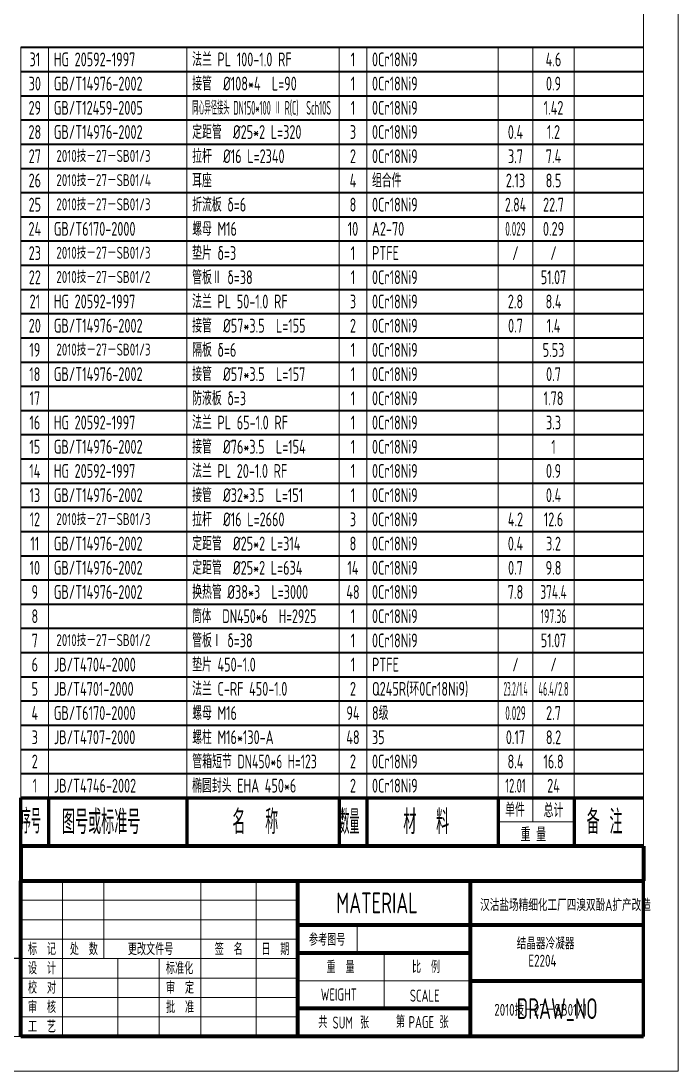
# Model space of a CAD drawing. Header units: millimetres. Extents: x 53 to 3617, y -1523 to 3523.
# Drawn here: x 2477 to 3617, y -1523 to 298 of the extents above; entities that cross this region are included whole.
import ezdxf
from ezdxf.enums import TextEntityAlignment as Align

# ---------------------------------------------------------------- set-up
doc = ezdxf.new("R2010")
doc.units = ezdxf.units.MM
for name, color, linetype, lineweight in [('标注', 7, 'Continuous', 18), ('标注层', 7, 'Continuous', 18), ('细实线', 7, 'Continuous', 18)]:
    doc.layers.add(name, color=color, linetype=linetype, lineweight=lineweight)
doc.styles.add('HGCAD', font='gbenor.shx', dxfattribs={"width": 0.75, "bigfont": 'gbcbig.shx'})
doc.styles.add('HZTXT', font='Tssdeng.shx', dxfattribs={"bigfont": 'hztxt.shx'})

# ---------------------------------------------------------------- blocks, each defined once
blk = doc.blocks.new('HGCAD#HGTFTK~A1Z~HGCAD图框')
at = {"layer": '细实线', "color": 7}
blk.add_lwpolyline([(10, -10), (-584, -10), (-584, 831), (10, 831)], close=True, dxfattribs=at)
at = {"layer": '细实线', "color": 2}
blk.add_lwpolyline([(0, 0), (-559, 0), (-559, 821), (0, 821)], close=True, dxfattribs=at)
blk = doc.blocks.new('HGCAD#HGTFMXT~HGCAD明细表标题')
at = {"color": 4, "linetype": 'Continuous', "lineweight": 60}
for p, q in [((-180, 0), (-180, 14)), ((-180, 14), (0, 14)), ((-172, 14), (-172, 0)), ((-132, 14), (-132, 0)), ((-88, 14), (-88, 0)), ((-80, 14), (-80, 0)), ((-42, 14), (-42, 0)), ((-20, 14), (-20, 0))]:
    blk.add_line(p, q, dxfattribs=at)
at = {"layer": '标注层'}
for p, q in [((-32, 14), (-32, 7)), ((-32, 7), (-32, 14)), ((-20, 7), (-42, 7))]:
    blk.add_line(p, q, dxfattribs=at)
at = {"layer": '标注层', "style": 'HGCAD'}
for s, height, width, p in [('单件', 4, 0.75, (-40, 8.52)), ('总计', 4, 0.75, (-28.85, 8.34)), ('序号', 7, 0.55, (-180, 3.68)), ('图号或标准号', 7, 0.75, (-168.15, 3.5)), ('名  称', 7, 0.75, (-118.87, 3.5)), ('数量', 7, 0.55, (-87.87, 3.5)), ('材  料', 7, 0.75, (-69.43, 3.5)), ('备 注', 7, 0.75, (-16.44, 3.5)), ('重 量', 4, 0.75, (-35.51, 1.38))]:
    blk.add_text(s, height=height, dxfattribs=dict(at, width=width)).set_placement(p)
blk = doc.blocks.new('HGCAD#HGTFMXB~HGCAD明细表')
at = {"color": 4}
for p, q in [((-180, 0), (-180, 7)), ((-172, 0), (-172, 7)), ((-132, 0), (-132, 7)), ((-88, 0), (-88, 7)), ((-80, 0), (-80, 7)), ((-42, 0), (-42, 7)), ((-32, 0), (-32, 7)), ((-20, 0), (-20, 7))]:
    blk.add_line(p, q, dxfattribs=at)
at = {"color": 7, "linetype": 'Continuous', "lineweight": 35}
blk.add_line((-180, 7), (0, 7), dxfattribs=at)
at = {"color": 7, "linetype": 'Continuous', "lineweight": 35, "style": 'HGCAD', "width": 0.75, "flags": 8}
for tag, p in [('NO', (-176, 3.5)), ('NUM', (-84, 3.5)), ('ONE', (-37, 3.5)), ('ALL', (-26, 3.5))]:
    blk.add_attdef(tag, text='', height=4, dxfattribs=at).set_placement(p, align=Align.MIDDLE)
for tag, p in [('PARTNO', (-170.5, 3.5)), ('PARTNAME', (-130.5, 3.5)), ('MATERIAL', (-78.5, 3.5)), ('NOTICE', (-19, 3.5))]:
    blk.add_attdef(tag, text='', height=4, dxfattribs=at).set_placement(p, align=Align.MIDDLE_LEFT)

msp = doc.modelspace()

# ---------------------------------------------------------------- linework, layer by layer
at = {"color": 4, "linetype": 'Continuous', "lineweight": 70}
for p, q in [((3557.33, -1133.41), (2477.33, -1133.41)), ((2477.33, -1133.41), (2477.33, -1193.41)), ((3557.33, -1133.41), (3557.33, -1193.41)), ((2477.33, -1463.41), (2477.33, -1193.41)), ((2477.33, -1193.41), (3557.33, -1193.41)), ((2957.33, -1193.41), (2957.33, -1463.41)), ((3257.33, -1463.41), (3257.33, -1193.41)), ((3557.33, -1270.55), (2957.33, -1270.55)), ((3257.33, -1318.76), (2957.33, -1318.76)), ((3257.33, -1366.98), (3557.33, -1366.98)), ((3257.33, -1415.19), (2957.33, -1415.19)), ((3557.33, -1463.41), (2477.33, -1463.41))]:
    msp.add_line(p, q, dxfattribs=at)
at = {"color": 7, "linetype": 'Continuous', "lineweight": 18}
for p, q in [((2549.33, -1193.41), (2549.33, -1463.41)), ((2621.33, -1328.41), (2621.33, -1193.41)), ((2789.33, -1463.41), (2789.33, -1193.41)), ((2885.33, -1193.41), (2885.33, -1463.41)), ((2477.33, -1227.16), (2957.33, -1227.16)), ((2957.33, -1260.91), (2477.33, -1260.91)), ((3060.65, -1270.55), (3060.65, -1318.76)), ((2477.33, -1294.66), (2957.33, -1294.66)), ((2957.33, -1328.41), (2477.33, -1328.41)), ((2645.33, -1463.41), (2645.33, -1328.41)), ((2717.33, -1328.41), (2717.33, -1463.41)), ((3107.33, -1318.76), (3107.33, -1415.19)), ((2477.33, -1362.16), (2957.33, -1362.16)), ((2957.33, -1366.98), (3257.33, -1366.98)), ((2957.33, -1395.91), (2477.33, -1395.91)), ((2477.33, -1429.66), (2957.33, -1429.66))]:
    msp.add_line(p, q, dxfattribs=at)
at = {"color": 4, "linetype": 'Continuous', "lineweight": 60}
msp.add_line((3557.33, -1463.41), (3557.33, -1193.41), dxfattribs=at)
at = {"layer": '细实线', "color": 0, "lineweight": -3}
msp.add_line((2477.33, -1328.41), (2153.33, -1328.41), dxfattribs=at)

# ---------------------------------------------------------------- block references
at = {"layer": '标注', "ltscale": 6, "xscale": 6, "yscale": 6, "zscale": 6}
for name, p in [('HGCAD#HGTFTK~A1Z~HGCAD图框', (3557.33, -1463.41)), ('HGCAD#HGTFMXT~HGCAD明细表标题', (3557.33, -1133.41))]:
    msp.add_blockref(name, p, dxfattribs=at)
for p, values in [((3557.33, 210.59), {'NO': '31', 'PARTNO': 'HG 20592-1997', 'PARTNAME': '法兰 PL 100-1.0 RF', 'NUM': '1', 'MATERIAL': '0Cr18Ni9', 'ALL': '4.6'}), ((3557.33, 168.59), {'NO': '30', 'PARTNO': 'GB/T14976-2002', 'PARTNAME': '接管  %%C108*4  L=90', 'NUM': '1', 'MATERIAL': '0Cr18Ni9', 'ALL': '0.9'}), ((3557.33, 84.59), {'NO': '28', 'PARTNO': 'GB/T14976-2002', 'PARTNAME': '定距管  %%C25*2 L=320', 'NUM': '3', 'MATERIAL': '0Cr18Ni9', 'ONE': '0.4', 'ALL': '1.2'}), ((3557.33, 42.59), {'NO': '27', 'PARTNAME': '拉杆  %%C16 L=2340', 'NUM': '2', 'MATERIAL': '0Cr18Ni9', 'ONE': '3.7', 'ALL': '7.4'}), ((3557.33, 0.59), {'NO': '26', 'PARTNAME': '耳座', 'NUM': '4', 'MATERIAL': '组合件', 'ONE': '2.13', 'ALL': '8.5'}), ((3557.33, -125.41), {'NO': '23', 'PARTNAME': '垫片 δ=3', 'NUM': '1', 'MATERIAL': 'PTFE', 'ONE': '/', 'ALL': '/'}), ((3557.33, -209.41), {'NO': '21', 'PARTNO': 'HG 20592-1997', 'PARTNAME': '法兰 PL 50-1.0 RF', 'NUM': '3', 'MATERIAL': '0Cr18Ni9', 'ONE': '2.8', 'ALL': '8.4'}), ((3557.33, -251.41), {'NO': '20', 'PARTNO': 'GB/T14976-2002', 'PARTNAME': '接管  %%C57*3.5  L=155', 'NUM': '2', 'MATERIAL': '0Cr18Ni9', 'ONE': '0.7', 'ALL': '1.4'}), ((3557.33, -293.41), {'NO': '19', 'PARTNAME': '隔板 δ=6', 'NUM': '1', 'MATERIAL': '0Cr18Ni9', 'ALL': '5.53'}), ((3557.33, -335.41), {'NO': '18', 'PARTNO': 'GB/T14976-2002', 'PARTNAME': '接管  %%C57*3.5  L=157', 'NUM': '1', 'MATERIAL': '0Cr18Ni9', 'ALL': '0.7'}), ((3557.33, -377.41), {'NO': '17', 'PARTNAME': '防液板 δ=3', 'NUM': '1', 'MATERIAL': '0Cr18Ni9', 'ALL': '1.78'}), ((3557.33, -419.41), {'NO': '16', 'PARTNO': 'HG 20592-1997', 'PARTNAME': '法兰 PL 65-1.0 RF', 'NUM': '1', 'MATERIAL': '0Cr18Ni9', 'ALL': '3.3'}), ((3557.33, -461.41), {'NO': '15', 'PARTNO': 'GB/T14976-2002', 'PARTNAME': '接管  %%C76*3.5  L=154', 'NUM': '1', 'MATERIAL': '0Cr18Ni9', 'ALL': '1'}), ((3557.33, -503.41), {'NO': '14', 'PARTNO': 'HG 20592-1997', 'PARTNAME': '法兰 PL 20-1.0 RF', 'NUM': '1', 'MATERIAL': '0Cr18Ni9', 'ALL': '0.9'}), ((3557.33, -545.41), {'NO': '13', 'PARTNO': 'GB/T14976-2002', 'PARTNAME': '接管  %%C32*3.5  L=151', 'NUM': '1', 'MATERIAL': '0Cr18Ni9', 'ALL': '0.4'}), ((3557.33, -587.41), {'NO': '12', 'PARTNAME': '拉杆  %%C16 L=2660', 'NUM': '3', 'MATERIAL': '0Cr18Ni9', 'ONE': '4.2', 'ALL': '12.6'}), ((3557.33, -629.41), {'NO': '11', 'PARTNO': 'GB/T14976-2002', 'PARTNAME': '定距管  %%C25*2 L=314', 'NUM': '8', 'MATERIAL': '0Cr18Ni9', 'ONE': '0.4', 'ALL': '3.2'}), ((3557.33, -671.41), {'NO': '10', 'PARTNO': 'GB/T14976-2002', 'PARTNAME': '定距管  %%C25*2 L=634', 'NUM': '14', 'MATERIAL': '0Cr18Ni9', 'ONE': '0.7', 'ALL': '9.8'}), ((3557.33, -839.41), {'NO': '6', 'PARTNO': 'JB/T4704-2000', 'PARTNAME': '垫片 450-1.0', 'NUM': '1', 'MATERIAL': 'PTFE', 'ONE': '/', 'ALL': '/'}), ((3557.33, -965.41), {'NO': '3', 'PARTNO': 'JB/T4707-2000', 'PARTNAME': '螺柱 M16*130-A', 'NUM': '48', 'MATERIAL': '35', 'ONE': '0.17', 'ALL': '8.2'})]:
    msp.add_blockref('HGCAD#HGTFMXB~HGCAD明细表', p, dxfattribs=at).add_auto_attribs(values)
at = {"layer": '标注', "ltscale": 6}
ref = msp.add_blockref('HGCAD#HGTFMXB~HGCAD明细表', (3557.33, 126.59), dxfattribs=dict(at, xscale=6, yscale=6, zscale=6))
ref.add_attrib('NO', '29', dxfattribs={"layer": '0', "color": 7, "linetype": 'Continuous', "lineweight": 35, "height": 24, "style": 'HGCAD', "width": 0.75, "flags": 8}).set_placement((2501.33, 147.59), align=Align.MIDDLE)
ref.add_attrib('PARTNO', 'GB/T12459-2005', dxfattribs={"layer": '0', "color": 7, "linetype": 'Continuous', "lineweight": 35, "height": 24, "style": 'HGCAD', "width": 0.75, "flags": 8}).set_placement((2534.33, 147.59), align=Align.MIDDLE_LEFT)
ref.add_attrib('PARTNAME', '同心异径接头 DN150*100 Ⅱ R(C)  Sch10S', dxfattribs={"layer": '0', "color": 7, "linetype": 'Continuous', "lineweight": 35, "height": 24, "style": 'HGCAD', "width": 0.45, "flags": 8}).set_placement((2774.33, 147.59), align=Align.MIDDLE_LEFT)
ref.add_attrib('NUM', '1', dxfattribs={"layer": '0', "color": 7, "linetype": 'Continuous', "lineweight": 35, "height": 24, "style": 'HGCAD', "width": 0.75, "flags": 8}).set_placement((3053.33, 147.59), align=Align.MIDDLE)
ref.add_attrib('MATERIAL', '0Cr18Ni9', dxfattribs={"layer": '0', "color": 7, "linetype": 'Continuous', "lineweight": 35, "height": 24, "style": 'HGCAD', "width": 0.75, "flags": 8}).set_placement((3086.33, 147.59), align=Align.MIDDLE_LEFT)
ref.add_attrib('ALL', '1.42', dxfattribs={"layer": '0', "color": 7, "linetype": 'Continuous', "lineweight": 35, "height": 24, "style": 'HGCAD', "width": 0.75, "flags": 8}).set_placement((3401.33, 147.59), align=Align.MIDDLE)
ref = msp.add_blockref('HGCAD#HGTFMXB~HGCAD明细表', (3557.33, -41.41), dxfattribs=dict(at, xscale=6, yscale=6, zscale=6))
ref.add_attrib('NO', '25', dxfattribs={"layer": '0', "color": 7, "linetype": 'Continuous', "lineweight": 35, "height": 24, "style": 'HGCAD', "width": 0.75, "flags": 8}).set_placement((2501.33, -20.41), align=Align.MIDDLE)
ref.add_attrib('PARTNAME', '折流板 δ=6', dxfattribs={"layer": '0', "color": 7, "linetype": 'Continuous', "lineweight": 35, "height": 24, "style": 'HGCAD', "width": 0.75, "flags": 8}).set_placement((2774.33, -20.41), align=Align.MIDDLE_LEFT)
ref.add_attrib('NUM', '8', dxfattribs={"layer": '0', "color": 7, "linetype": 'Continuous', "lineweight": 35, "height": 24, "style": 'HGCAD', "width": 0.75, "flags": 8}).set_placement((3053.33, -20.41), align=Align.MIDDLE)
ref.add_attrib('MATERIAL', '0Cr18Ni9', dxfattribs={"layer": '0', "color": 7, "linetype": 'Continuous', "lineweight": 35, "height": 24, "style": 'HGCAD', "width": 0.75, "flags": 8}).set_placement((3086.33, -20.41), align=Align.MIDDLE_LEFT)
ref.add_attrib('ONE', '2.84', dxfattribs={"layer": '0', "color": 7, "linetype": 'Continuous', "lineweight": 35, "height": 24, "style": 'HGCAD', "width": 0.72, "flags": 8}).set_placement((3335.33, -20.41), align=Align.MIDDLE)
ref.add_attrib('ALL', '22.7', dxfattribs={"layer": '0', "color": 7, "linetype": 'Continuous', "lineweight": 35, "height": 24, "style": 'HGCAD', "width": 0.75, "flags": 8}).set_placement((3401.33, -20.41), align=Align.MIDDLE)
ref = msp.add_blockref('HGCAD#HGTFMXB~HGCAD明细表', (3557.33, -83.41), dxfattribs=dict(at, xscale=6, yscale=6, zscale=6))
ref.add_attrib('NO', '24', dxfattribs={"layer": '0', "color": 7, "linetype": 'Continuous', "lineweight": 35, "height": 24, "style": 'HGCAD', "width": 0.75, "flags": 8}).set_placement((2501.33, -62.41), align=Align.MIDDLE)
ref.add_attrib('PARTNO', 'GB/T6170-2000', dxfattribs={"layer": '0', "color": 7, "linetype": 'Continuous', "lineweight": 35, "height": 24, "style": 'HGCAD', "width": 0.75, "flags": 8}).set_placement((2534.33, -62.41), align=Align.MIDDLE_LEFT)
ref.add_attrib('PARTNAME', '螺母 M16', dxfattribs={"layer": '0', "color": 7, "linetype": 'Continuous', "lineweight": 35, "height": 24, "style": 'HGCAD', "width": 0.75, "flags": 8}).set_placement((2774.33, -62.41), align=Align.MIDDLE_LEFT)
ref.add_attrib('NUM', '10', dxfattribs={"layer": '0', "color": 7, "linetype": 'Continuous', "lineweight": 35, "height": 24, "style": 'HGCAD', "width": 0.75, "flags": 8}).set_placement((3053.33, -62.41), align=Align.MIDDLE)
ref.add_attrib('MATERIAL', 'A2-70', dxfattribs={"layer": '0', "color": 7, "linetype": 'Continuous', "lineweight": 35, "height": 24, "style": 'HGCAD', "width": 0.75, "flags": 8}).set_placement((3086.33, -62.41), align=Align.MIDDLE_LEFT)
ref.add_attrib('ONE', '0.029', dxfattribs={"layer": '0', "color": 7, "linetype": 'Continuous', "lineweight": 35, "height": 24, "style": 'HGCAD', "width": 0.56, "flags": 8}).set_placement((3335.33, -62.41), align=Align.MIDDLE)
ref.add_attrib('ALL', '0.29', dxfattribs={"layer": '0', "color": 7, "linetype": 'Continuous', "lineweight": 35, "height": 24, "style": 'HGCAD', "width": 0.75, "flags": 8}).set_placement((3401.33, -62.41), align=Align.MIDDLE)
ref = msp.add_blockref('HGCAD#HGTFMXB~HGCAD明细表', (3557.33, -167.41), dxfattribs=dict(at, xscale=6, yscale=6, zscale=6))
ref.add_attrib('NO', '22', dxfattribs={"layer": '0', "color": 7, "linetype": 'Continuous', "lineweight": 35, "height": 24, "style": 'HGCAD', "width": 0.75, "flags": 8}).set_placement((2501.33, -146.41), align=Align.MIDDLE)
ref.add_attrib('PARTNAME', '管板Ⅱ δ=38', dxfattribs={"layer": '0', "color": 7, "linetype": 'Continuous', "lineweight": 35, "height": 24, "style": 'HGCAD', "width": 0.75, "flags": 8}).set_placement((2774.33, -146.41), align=Align.MIDDLE_LEFT)
ref.add_attrib('NUM', '1', dxfattribs={"layer": '0', "color": 7, "linetype": 'Continuous', "lineweight": 35, "height": 24, "style": 'HGCAD', "width": 0.75, "flags": 8}).set_placement((3053.33, -146.41), align=Align.MIDDLE)
ref.add_attrib('MATERIAL', '0Cr18Ni9', dxfattribs={"layer": '0', "color": 7, "linetype": 'Continuous', "lineweight": 35, "height": 24, "style": 'HGCAD', "width": 0.75, "flags": 8}).set_placement((3086.33, -146.41), align=Align.MIDDLE_LEFT)
ref.add_attrib('ALL', '51.07', dxfattribs={"layer": '0', "color": 7, "linetype": 'Continuous', "lineweight": 35, "height": 24, "style": 'HGCAD', "width": 0.74, "flags": 8}).set_placement((3401.33, -146.41), align=Align.MIDDLE)
ref = msp.add_blockref('HGCAD#HGTFMXB~HGCAD明细表', (3557.33, -713.41), dxfattribs=dict(at, xscale=6, yscale=6, zscale=6))
ref.add_attrib('NO', '9', dxfattribs={"layer": '0', "color": 7, "linetype": 'Continuous', "lineweight": 35, "height": 24, "style": 'HGCAD', "width": 0.75, "flags": 8}).set_placement((2501.33, -692.41), align=Align.MIDDLE)
ref.add_attrib('PARTNO', 'GB/T14976-2002', dxfattribs={"layer": '0', "color": 7, "linetype": 'Continuous', "lineweight": 35, "height": 24, "style": 'HGCAD', "width": 0.75, "flags": 8}).set_placement((2534.33, -692.41), align=Align.MIDDLE_LEFT)
ref.add_attrib('PARTNAME', '换热管 %%C38*3  L=3000', dxfattribs={"layer": '0', "color": 7, "linetype": 'Continuous', "lineweight": 35, "height": 24, "style": 'HGCAD', "width": 0.75, "flags": 8}).set_placement((2774.33, -692.41), align=Align.MIDDLE_LEFT)
ref.add_attrib('NUM', '48', dxfattribs={"layer": '0', "color": 7, "linetype": 'Continuous', "lineweight": 35, "height": 24, "style": 'HGCAD', "width": 0.75, "flags": 8}).set_placement((3053.33, -692.41), align=Align.MIDDLE)
ref.add_attrib('MATERIAL', '0Cr18Ni9', dxfattribs={"layer": '0', "color": 7, "linetype": 'Continuous', "lineweight": 35, "height": 24, "style": 'HGCAD', "width": 0.75, "flags": 8}).set_placement((3086.33, -692.41), align=Align.MIDDLE_LEFT)
ref.add_attrib('ONE', '7.8', dxfattribs={"layer": '0', "color": 7, "linetype": 'Continuous', "lineweight": 35, "height": 24, "style": 'HGCAD', "width": 0.75, "flags": 8}).set_placement((3335.33, -692.41), align=Align.MIDDLE)
ref.add_attrib('ALL', '374.4', dxfattribs={"layer": '0', "color": 7, "linetype": 'Continuous', "lineweight": 35, "height": 24, "style": 'HGCAD', "width": 0.7, "flags": 8}).set_placement((3401.33, -692.41), align=Align.MIDDLE)
ref = msp.add_blockref('HGCAD#HGTFMXB~HGCAD明细表', (3557.33, -755.41), dxfattribs=dict(at, xscale=6, yscale=6, zscale=6))
ref.add_attrib('NO', '8', dxfattribs={"layer": '0', "color": 7, "linetype": 'Continuous', "lineweight": 35, "height": 24, "style": 'HGCAD', "width": 0.75, "flags": 8}).set_placement((2501.33, -734.41), align=Align.MIDDLE)
ref.add_attrib('PARTNAME', '筒体  DN450*6  H=2925', dxfattribs={"layer": '0', "color": 7, "linetype": 'Continuous', "lineweight": 35, "height": 24, "style": 'HGCAD', "width": 0.73, "flags": 8}).set_placement((2774.33, -734.41), align=Align.MIDDLE_LEFT)
ref.add_attrib('NUM', '1', dxfattribs={"layer": '0', "color": 7, "linetype": 'Continuous', "lineweight": 35, "height": 24, "style": 'HGCAD', "width": 0.75, "flags": 8}).set_placement((3053.33, -734.41), align=Align.MIDDLE)
ref.add_attrib('MATERIAL', '0Cr18Ni9', dxfattribs={"layer": '0', "color": 7, "linetype": 'Continuous', "lineweight": 35, "height": 24, "style": 'HGCAD', "width": 0.75, "flags": 8}).set_placement((3086.33, -734.41), align=Align.MIDDLE_LEFT)
ref.add_attrib('ALL', '197.36', dxfattribs={"layer": '0', "color": 7, "linetype": 'Continuous', "lineweight": 35, "height": 24, "style": 'HGCAD', "width": 0.6, "flags": 8}).set_placement((3401.33, -734.41), align=Align.MIDDLE)
ref = msp.add_blockref('HGCAD#HGTFMXB~HGCAD明细表', (3557.33, -797.41), dxfattribs=dict(at, xscale=6, yscale=6, zscale=6))
ref.add_attrib('NO', '7', dxfattribs={"layer": '0', "color": 7, "linetype": 'Continuous', "lineweight": 35, "height": 24, "style": 'HGCAD', "width": 0.75, "flags": 8}).set_placement((2501.33, -776.41), align=Align.MIDDLE)
ref.add_attrib('PARTNAME', '管板Ⅰ δ=38', dxfattribs={"layer": '0', "color": 7, "linetype": 'Continuous', "lineweight": 35, "height": 24, "style": 'HGCAD', "width": 0.75, "flags": 8}).set_placement((2774.33, -776.41), align=Align.MIDDLE_LEFT)
ref.add_attrib('NUM', '1', dxfattribs={"layer": '0', "color": 7, "linetype": 'Continuous', "lineweight": 35, "height": 24, "style": 'HGCAD', "width": 0.75, "flags": 8}).set_placement((3053.33, -776.41), align=Align.MIDDLE)
ref.add_attrib('MATERIAL', '0Cr18Ni9', dxfattribs={"layer": '0', "color": 7, "linetype": 'Continuous', "lineweight": 35, "height": 24, "style": 'HGCAD', "width": 0.75, "flags": 8}).set_placement((3086.33, -776.41), align=Align.MIDDLE_LEFT)
ref.add_attrib('ALL', '51.07', dxfattribs={"layer": '0', "color": 7, "linetype": 'Continuous', "lineweight": 35, "height": 24, "style": 'HGCAD', "width": 0.74, "flags": 8}).set_placement((3401.33, -776.41), align=Align.MIDDLE)
ref = msp.add_blockref('HGCAD#HGTFMXB~HGCAD明细表', (3557.33, -881.41), dxfattribs=dict(at, xscale=6, yscale=6, zscale=6))
ref.add_attrib('NO', '5', dxfattribs={"layer": '0', "color": 7, "linetype": 'Continuous', "lineweight": 35, "height": 24, "style": 'HGCAD', "width": 0.75, "flags": 8}).set_placement((2501.33, -860.41), align=Align.MIDDLE)
ref.add_attrib('PARTNO', 'JB/T4701-2000', dxfattribs={"layer": '0', "color": 7, "linetype": 'Continuous', "lineweight": 35, "height": 24, "style": 'HGCAD', "width": 0.75, "flags": 8}).set_placement((2534.33, -860.41), align=Align.MIDDLE_LEFT)
ref.add_attrib('PARTNAME', '法兰 C-RF 450-1.0', dxfattribs={"layer": '0', "color": 7, "linetype": 'Continuous', "lineweight": 35, "height": 24, "style": 'HGCAD', "width": 0.75, "flags": 8}).set_placement((2774.33, -860.41), align=Align.MIDDLE_LEFT)
ref.add_attrib('NUM', '2', dxfattribs={"layer": '0', "color": 7, "linetype": 'Continuous', "lineweight": 35, "height": 24, "style": 'HGCAD', "width": 0.75, "flags": 8}).set_placement((3053.33, -860.41), align=Align.MIDDLE)
ref.add_attrib('MATERIAL', 'Q245R(环0Cr18Ni9)', dxfattribs={"layer": '0', "color": 7, "linetype": 'Continuous', "lineweight": 35, "height": 24, "style": 'HGCAD', "width": 0.75, "flags": 8}).set_placement((3086.33, -860.41), align=Align.MIDDLE_LEFT)
ref.add_attrib('ONE', '23.2/1.4', dxfattribs={"layer": '0', "color": 7, "linetype": 'Continuous', "lineweight": 35, "height": 24, "style": 'HGCAD', "width": 0.35, "flags": 8}).set_placement((3335.33, -860.41), align=Align.MIDDLE)
ref.add_attrib('ALL', '46.4/2.8', dxfattribs={"layer": '0', "color": 7, "linetype": 'Continuous', "lineweight": 35, "height": 24, "style": 'HGCAD', "width": 0.43, "flags": 8}).set_placement((3401.33, -860.41), align=Align.MIDDLE)
ref = msp.add_blockref('HGCAD#HGTFMXB~HGCAD明细表', (3557.33, -923.41), dxfattribs=dict(at, xscale=6, yscale=6, zscale=6))
ref.add_attrib('NO', '4', dxfattribs={"layer": '0', "color": 7, "linetype": 'Continuous', "lineweight": 35, "height": 24, "style": 'HGCAD', "width": 0.75, "flags": 8}).set_placement((2501.33, -902.41), align=Align.MIDDLE)
ref.add_attrib('PARTNO', 'GB/T6170-2000', dxfattribs={"layer": '0', "color": 7, "linetype": 'Continuous', "lineweight": 35, "height": 24, "style": 'HGCAD', "width": 0.75, "flags": 8}).set_placement((2534.33, -902.41), align=Align.MIDDLE_LEFT)
ref.add_attrib('PARTNAME', '螺母 M16', dxfattribs={"layer": '0', "color": 7, "linetype": 'Continuous', "lineweight": 35, "height": 24, "style": 'HGCAD', "width": 0.75, "flags": 8}).set_placement((2774.33, -902.41), align=Align.MIDDLE_LEFT)
ref.add_attrib('NUM', '94', dxfattribs={"layer": '0', "color": 7, "linetype": 'Continuous', "lineweight": 35, "height": 24, "style": 'HGCAD', "width": 0.75, "flags": 8}).set_placement((3053.33, -902.41), align=Align.MIDDLE)
ref.add_attrib('MATERIAL', '8级', dxfattribs={"layer": '0', "color": 7, "linetype": 'Continuous', "lineweight": 35, "height": 24, "style": 'HGCAD', "width": 0.75, "flags": 8}).set_placement((3086.33, -902.41), align=Align.MIDDLE_LEFT)
ref.add_attrib('ONE', '0.029', dxfattribs={"layer": '0', "color": 7, "linetype": 'Continuous', "lineweight": 35, "height": 24, "style": 'HGCAD', "width": 0.56, "flags": 8}).set_placement((3335.33, -902.41), align=Align.MIDDLE)
ref.add_attrib('ALL', '2.7', dxfattribs={"layer": '0', "color": 7, "linetype": 'Continuous', "lineweight": 35, "height": 24, "style": 'HGCAD', "width": 0.75, "flags": 8}).set_placement((3401.33, -902.41), align=Align.MIDDLE)
ref = msp.add_blockref('HGCAD#HGTFMXB~HGCAD明细表', (3557.33, -1007.41), dxfattribs=dict(at, xscale=6, yscale=6, zscale=6))
ref.add_attrib('NO', '2', dxfattribs={"layer": '0', "color": 7, "linetype": 'Continuous', "lineweight": 35, "height": 24, "style": 'HGCAD', "width": 0.75, "flags": 8}).set_placement((2501.33, -986.41), align=Align.MIDDLE)
ref.add_attrib('PARTNAME', '管箱短节 DN450*6 H=123', dxfattribs={"layer": '0', "color": 7, "linetype": 'Continuous', "lineweight": 35, "height": 24, "style": 'HGCAD', "width": 0.72, "flags": 8}).set_placement((2774.33, -986.41), align=Align.MIDDLE_LEFT)
ref.add_attrib('NUM', '2', dxfattribs={"layer": '0', "color": 7, "linetype": 'Continuous', "lineweight": 35, "height": 24, "style": 'HGCAD', "width": 0.75, "flags": 8}).set_placement((3053.33, -986.41), align=Align.MIDDLE)
ref.add_attrib('MATERIAL', '0Cr18Ni9', dxfattribs={"layer": '0', "color": 7, "linetype": 'Continuous', "lineweight": 35, "height": 24, "style": 'HGCAD', "width": 0.75, "flags": 8}).set_placement((3086.33, -986.41), align=Align.MIDDLE_LEFT)
ref.add_attrib('ONE', '8.4', dxfattribs={"layer": '0', "color": 7, "linetype": 'Continuous', "lineweight": 35, "height": 24, "style": 'HGCAD', "width": 0.75, "flags": 8}).set_placement((3335.33, -986.41), align=Align.MIDDLE)
ref.add_attrib('ALL', '16.8', dxfattribs={"layer": '0', "color": 7, "linetype": 'Continuous', "lineweight": 35, "height": 24, "style": 'HGCAD', "width": 0.75, "flags": 8}).set_placement((3401.33, -986.41), align=Align.MIDDLE)
ref = msp.add_blockref('HGCAD#HGTFMXB~HGCAD明细表', (3557.33, -1049.41), dxfattribs=dict(at, xscale=6, yscale=6, zscale=6))
ref.add_attrib('NO', '1', dxfattribs={"layer": '0', "color": 7, "linetype": 'Continuous', "lineweight": 35, "height": 24, "style": 'HGCAD', "width": 0.75, "flags": 8}).set_placement((2501.33, -1028.41), align=Align.MIDDLE)
ref.add_attrib('PARTNO', 'JB/T4746-2002', dxfattribs={"layer": '0', "color": 7, "linetype": 'Continuous', "lineweight": 35, "height": 24, "style": 'HGCAD', "width": 0.75, "flags": 8}).set_placement((2534.33, -1028.41), align=Align.MIDDLE_LEFT)
ref.add_attrib('PARTNAME', '椭圆封头 EHA 450*6', dxfattribs={"layer": '0', "color": 7, "linetype": 'Continuous', "lineweight": 35, "height": 24, "style": 'HGCAD', "width": 0.75, "flags": 8}).set_placement((2774.33, -1028.41), align=Align.MIDDLE_LEFT)
ref.add_attrib('NUM', '2', dxfattribs={"layer": '0', "color": 7, "linetype": 'Continuous', "lineweight": 35, "height": 24, "style": 'HGCAD', "width": 0.75, "flags": 8}).set_placement((3053.33, -1028.41), align=Align.MIDDLE)
ref.add_attrib('MATERIAL', '0Cr18Ni9', dxfattribs={"layer": '0', "color": 7, "linetype": 'Continuous', "lineweight": 35, "height": 24, "style": 'HGCAD', "width": 0.75, "flags": 8}).set_placement((3086.33, -1028.41), align=Align.MIDDLE_LEFT)
ref.add_attrib('ONE', '12.01', dxfattribs={"layer": '0', "color": 7, "linetype": 'Continuous', "lineweight": 35, "height": 24, "style": 'HGCAD', "width": 0.65, "flags": 8}).set_placement((3335.33, -1028.41), align=Align.MIDDLE)
ref.add_attrib('ALL', '24', dxfattribs={"layer": '0', "color": 7, "linetype": 'Continuous', "lineweight": 35, "height": 24, "style": 'HGCAD', "width": 0.75, "flags": 8}).set_placement((3401.33, -1028.41), align=Align.MIDDLE)

# ---------------------------------------------------------------- texts
at = {"color": 7, "linetype": 'Continuous', "lineweight": 18, "style": 'HGCAD', "width": 0.75}
for s, p in [('参考图号', (2977.05, -1305.93)), ('标  记', (2489.48, -1322.22)), ('处  数', (2562.1, -1322.38)), ('更改文件号', (2662.83, -1322.38)), ('签  名', (2813.43, -1322.38)), ('日  期', (2894.5, -1322.38)), ('设  计', (2489.48, -1355.51)), ('标准化', (2728.81, -1355.51)), ('重  量', (3007.46, -1353.42)), ('比  例', (3155.75, -1353.42)), ('校  对', (2489.48, -1389.26)), ('审  定', (2729.04, -1389.26)), ('审  核', (2489.48, -1423.01)), ('批  准', (2729.04, -1423.01)), ('工  艺', (2489.48, -1456.76)), ('共', (2993.33, -1448.99)), ('张', (3065.52, -1449.83)), ('第', (3127.95, -1448.26)), ('张', (3203.44, -1449.22))]:
    msp.add_text(s, height=21, dxfattribs=at).set_placement(p)
at = {"color": 7, "linetype": 'Continuous', "lineweight": 18, "style": 'HGCAD', "width": 0.75, "flags": 8}
for tag, height, p in [('MATERIAL', 36, (3095.1, -1231.77)), ('WEIGHT', 21, (3028.74, -1390.75)), ('SCALE', 21, (3177.9, -1392.63)), ('DRAW_NO', 36, (3407.67, -1415.19)), ('SUM', 21, (3035.63, -1439.42)), ('PAGE', 21, (3172.05, -1438.57))]:
    msp.add_attdef(tag, text='', height=height, dxfattribs=at).set_placement(p, align=Align.MIDDLE_CENTER)
at = {"layer": '标注', "ltscale": 6, "style": 'HZTXT', "width": 0.7}
for s, height, p in [('2010技－27－SB01/3', 20.7312, (2538.69, 64.13)), ('2010技－27－SB01/4', 20.7312, (2538.69, 22.13)), ('2010技－27－SB01/3', 20.7312, (2538.69, -19.87)), ('2010技－27－SB01/3', 20.7312, (2538.69, -103.87)), ('2010技－27－SB01/2', 20.7312, (2538.69, -145.87)), ('2010技－27－SB01/3', 20.7312, (2538.69, -271.87)), ('2010技－27－SB01/3', 20.7312, (2538.69, -565.87)), ('2010技－27－SB01/2', 20.7312, (2538.69, -775.87)), ('汉沽盐场精细化工厂四溴双酚A扩产改造', 20.7312, (3274.05, -1235.47)), ('结晶器冷凝器', 20.731, (3337.49, -1302.12)), ('E2204', 20.731, (3357.75, -1332.04)), ('2010技－27－SB01/1', 20.7312, (3298.51, -1417.3))]:
    msp.add_text(s, height=height, dxfattribs=at).set_placement(p, align=Align.MIDDLE_LEFT)

doc.saveas('drawing.dxf')
